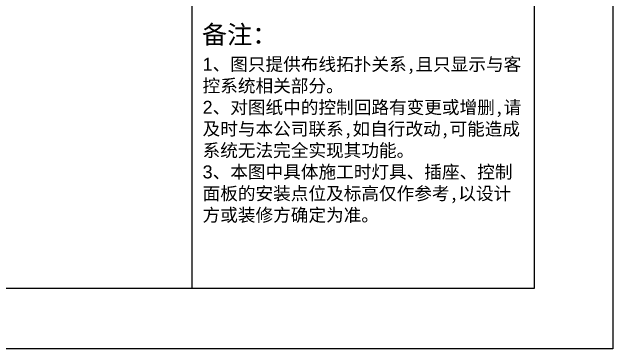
# Model space of a CAD drawing. Header units: millimetres. Extents: x 130143 to 328923, y 19139 to 134795.
# Drawn here: x 279041 to 288174, y 79693 to 84819 of the extents above; entities that cross this region are included whole.
import ezdxf

# ---------------------------------------------------------------- set-up
doc = ezdxf.new("R2010")
doc.units = ezdxf.units.MM
doc.header["$LTSCALE"] = 10
doc.layers.add('邦威智能化', color=7, linetype='Continuous', lineweight=18)
doc.styles.get("Standard").update_dxf_attribs({"font": 'arial.ttf'})

# ---------------------------------------------------------------- blocks, each defined once
blk = doc.blocks.new('图框')
blk.add_line((34698, 590), (34698, -29110))
for points in [[(-2302, 1740), (42698, 1740), (42698, -30260), (-2302, -30260)], [(-802, 590), (41198, 590), (41198, -29110), (-802, -29110)]]:
    blk.add_lwpolyline(points, close=True)
blk.add_text('备注：', height=350).set_placement((34890, -24456))
at = {"insert": (34902, -24723), "char_height": 245.65, "attachment_point": 1}
blk.add_mtext_dynamic_manual_height_columns('1{\\fSimSun|b0|i0|c134|p2;、图只提供布线拓扑关系,且只显示与客\\P控系统相关部分。\\P}2{\\fSimSun|b0|i0|c134|p2;、对图纸中的控制回路有变更或增删,请\\P及时与本公司联系,如自行改动,可能造成\\P系统无法完全实现其功能。\\P}3{\\fSimSun|b0|i0|c134|p2;、本图中具体施工时灯具、插座、控制\\P面板的安装点位及标高仅作参考,以设计\\P方或装修方确定为准。}', width=16746.57, gutter_width=1228, heights=[0], dxfattribs=at)

msp = doc.modelspace()

# ---------------------------------------------------------------- block references
at = {"layer": '邦威智能化', "xscale": 0.8000000000029104, "yscale": 0.7999999999992724, "zscale": 0.8}
msp.add_blockref('图框', (254015.71396, 103901.06772, 0), dxfattribs=at)

doc.saveas('drawing.dxf')
